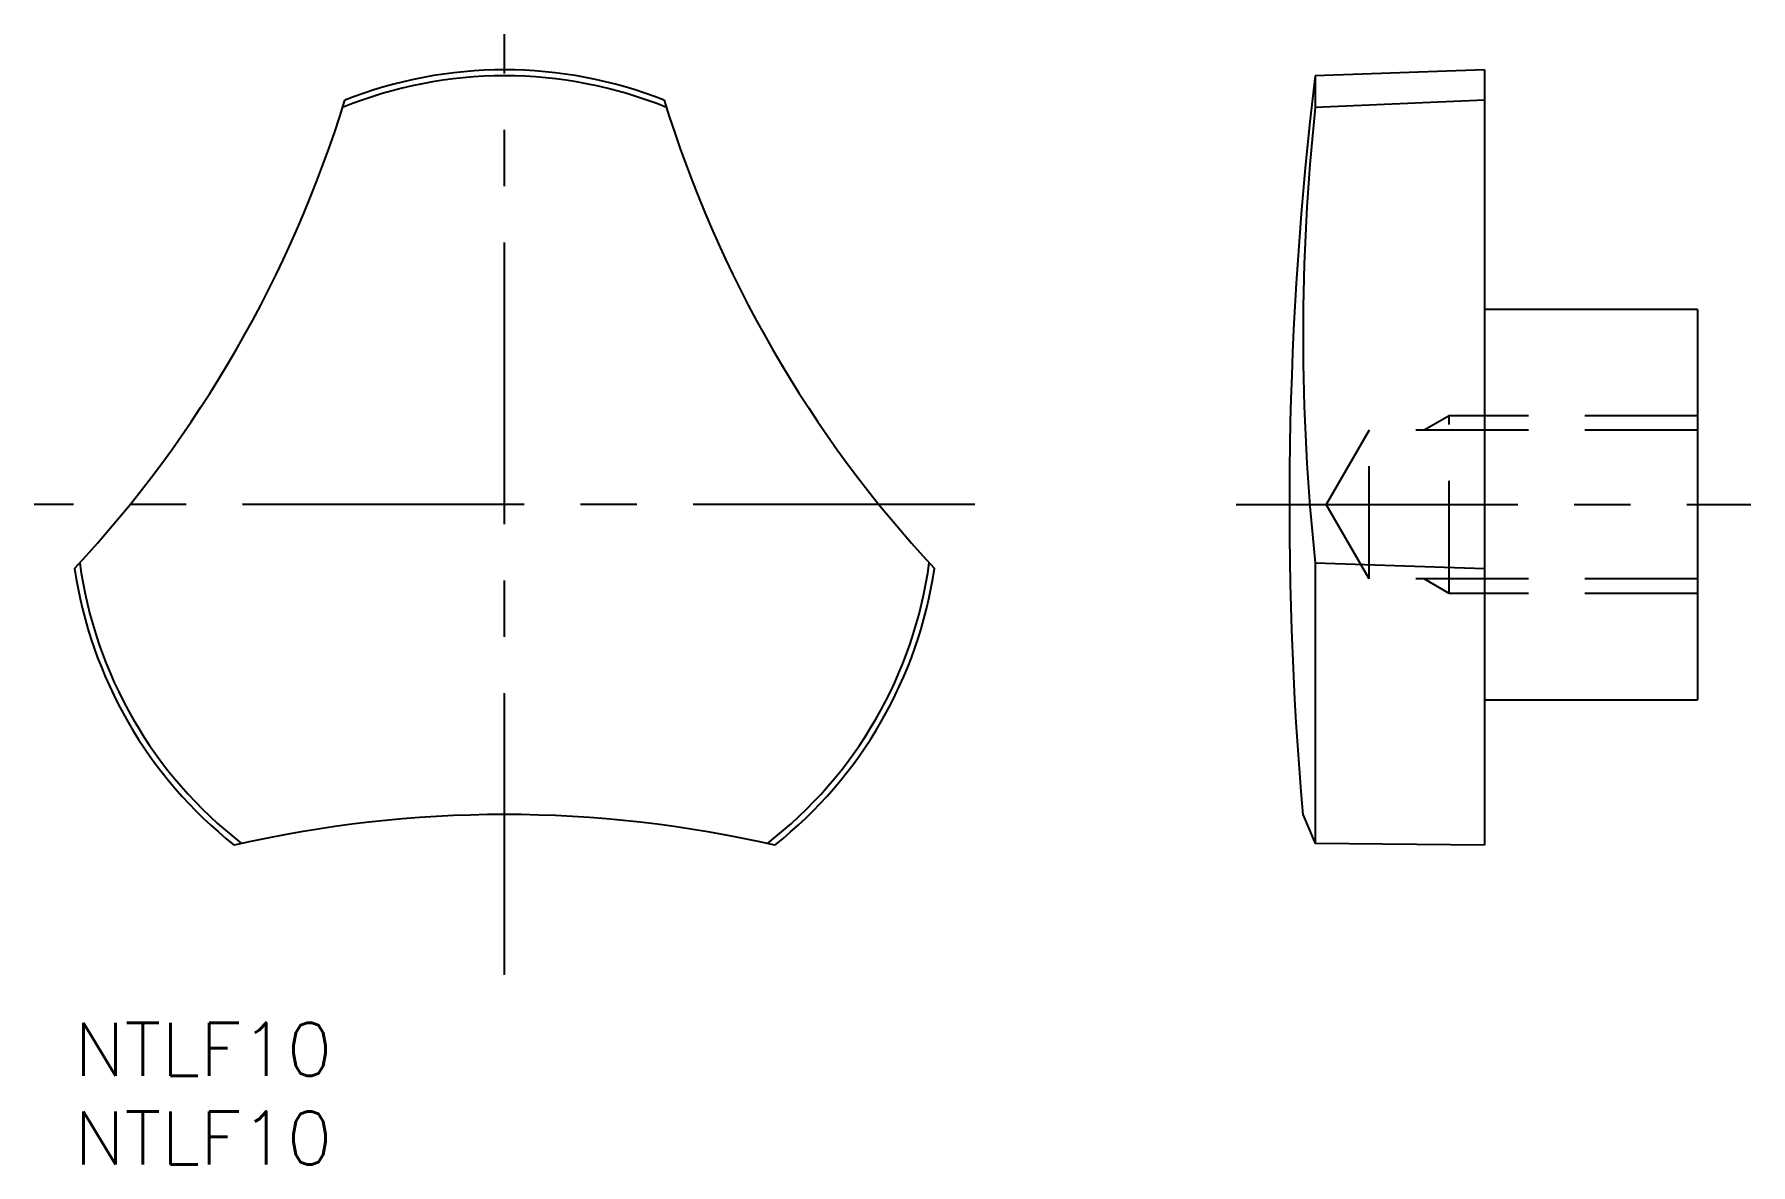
# Model space of a CAD drawing. Extents: x -2.3 to 94.5, y -8 to 55.7.
import ezdxf

# ---------------------------------------------------------------- set-up
doc = ezdxf.new("R2010")
doc.units = 0
doc.header["$LTSCALE"] = 0.5
doc.linetypes.add('CENTER', pattern=[50.8, 31.75, -6.35, 6.35, -6.35])
doc.linetypes.add('DASHED', pattern=[19.05, 12.7, -6.35])
for name, color, linetype in [('MSM_CENTER', 1, 'CENTER'), ('MSM_CONTINUOUS', 7, 'CONTINUOUS'), ('MSM_DASHED', 4, 'DASHED'), ('MSM_PART_NUMBER', 7, 'CONTINUOUS')]:
    doc.layers.add(name, color=color, linetype=linetype)
doc.styles.get("Standard").update_dxf_attribs({"font": 'txt.shx', "height": 3, "bigfont": 'bigfont.shx'})

# ---------------------------------------------------------------- blocks, each defined once
blk = doc.blocks.new('*U9')
at = {"layer": 'MSM_PART_NUMBER'}
blk.add_text('NTLF10', height=3, dxfattribs=at).set_placement((0, -3))
blk = doc.blocks.new('*U10')
at = {"layer": 'MSM_PART_NUMBER'}
blk.add_text('NTLF10', height=3, dxfattribs=at).set_placement((0, -8))

msp = doc.modelspace()

# ---------------------------------------------------------------- linework, layer by layer
at = {"layer": 'MSM_CENTER'}
for p, q in [((24.234, 2.688), (24.234, 55.688)), ((50.734, 29.188), (-2.266, 29.188)), ((65.468, 29.188), (94.468, 29.188))]:
    msp.add_line(p, q, dxfattribs=at)
at = {"layer": 'MSM_CONTINUOUS'}
for p, q in [((79.468, 53.688), (69.926, 53.355)), ((69.926, 53.355), (69.926, 51.565)), ((79.468, 53.688), (79.468, 10)), ((79.468, 51.975), (69.926, 51.565)), ((91.468, 40.188), (79.468, 40.188)), ((91.468, 40.188), (91.468, 18.188)), ((69.926, 25.904), (79.468, 25.588)), ((69.926, 25.904), (69.926, 10.095)), ((79.468, 18.188), (91.468, 18.188)), ((69.228, 11.728), (69.926, 10.095)), ((79.468, 10), (69.926, 10.095))]:
    msp.add_line(p, q, dxfattribs=at)
for centre, radius, start, end in [((24.234, 29.188), 24.167, 67.81017, 112.18983), ((24.234, 29.188), 24.5, 68.44791, 111.55209), ((269.468, 29.188), 201, 173.09446, 184.98644), ((-49.776, 71.917), 68, 317.05404, 342.94596), ((98.244, 71.917), 68, 197.05404, 222.94596), ((190.482, 38.734), 121.237, 173.925, 186.075), ((24.234, 29.188), 24.5, 188.44791, 231.55209), ((24.234, 29.188), 24.167, 187.81017, 232.18983), ((24.234, 29.188), 24.167, 307.81017, 352.18983), ((24.234, 29.188), 24.5, 308.44791, 351.55209), ((24.234, -56.272), 68, 77.05404, 102.94596)]:
    msp.add_arc(centre, radius, start, end, dxfattribs=at)
at = {"layer": 'MSM_DASHED'}
for p, q in [((77.468, 34.188), (76.062, 33.376)), ((77.468, 24.188), (77.468, 34.188)), ((91.468, 34.188), (77.468, 34.188)), ((72.968, 33.376), (70.55, 29.188)), ((72.968, 25), (72.968, 33.376)), ((91.468, 33.376), (72.968, 33.376)), ((72.968, 25), (70.55, 29.188)), ((91.468, 25), (72.968, 25)), ((77.468, 24.188), (76.062, 25)), ((91.468, 24.188), (77.468, 24.188))]:
    msp.add_line(p, q, dxfattribs=at)

# ---------------------------------------------------------------- block references
at = {"layer": 'MSM_CONTINUOUS'}
for name in ['*U9', '*U10']:
    msp.add_blockref(name, (0, 0), dxfattribs=at)

doc.saveas('drawing.dxf')
